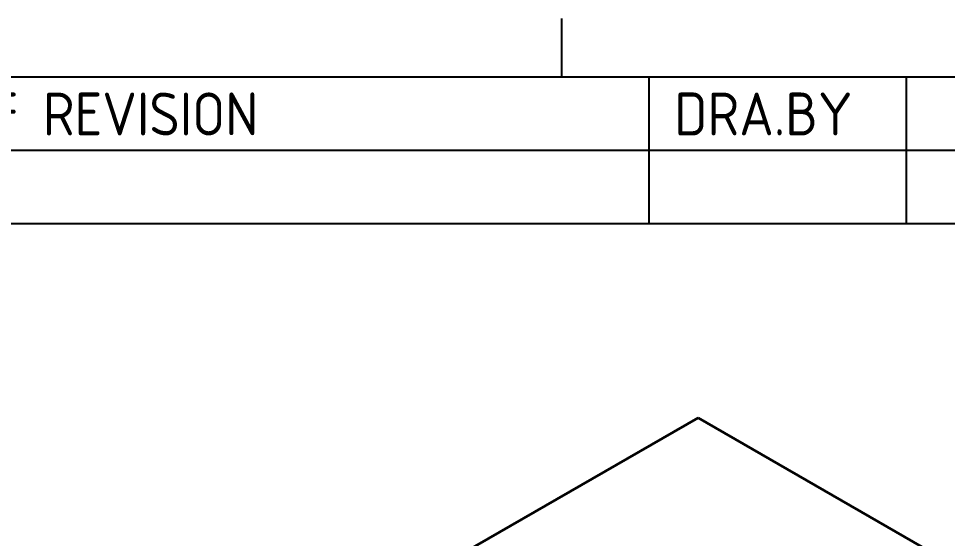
# Model space of a CAD drawing. Header units: millimetres. Extents: x 0 to 2523, y 0 to 1782.
# Drawn here: x 2217.6 to 2380.2, y 1641.2 to 1732.2 of the extents above; entities that cross this region are included whole.
import ezdxf

# ---------------------------------------------------------------- set-up
doc = ezdxf.new("R2010")
doc.units = ezdxf.units.MM
doc.header["$LTSCALE"] = 3
doc.layers.get('0').update_dxf_attribs({"color": 3, "lineweight": 25})
for name, color, linetype, lineweight in [('가시적인 것(ISO)', 3, 'Continuous', 40), ('경계(ISO)', 7, 'Continuous', 25), ('기호(ISO)', 5, 'Continuous', 25)]:
    doc.layers.add(name, color=color, linetype=linetype, lineweight=lineweight)
doc.styles.add('ISO Proportiona M2B', font='isocp.shx')

# ---------------------------------------------------------------- blocks, each defined once
blk = doc.blocks.new('경계 Default Border')
at = {"layer": '경계(ISO)'}
blk.add_line((770.917, 574), (770.917, 577.4), dxfattribs=at)
at = {"layer": '경계(ISO)', "flags": 128}
blk.add_lwpolyline([(20, 20), (20, 574), (821, 574), (821, 20), (20, 20)], dxfattribs=at)
blk = doc.blocks.new('리비전 내역')
at = {"layer": '기호(ISO)'}
for p, q in [((669, 574), (821, 574)), ((776, 574), (776, 569.72)), ((791, 574), (791, 569.72)), ((669, 569.72), (821, 569.72)), ((776, 569.72), (776, 565.44)), ((791, 569.72), (791, 565.44)), ((669, 565.44), (821, 565.44))]:
    blk.add_line(p, q, dxfattribs=at)
at = {"layer": '기호(ISO)', "color": 2, "char_height": 2.5, "attachment_point": 7, "style": 'ISO Proportiona M2B'}
for s, insert in [('DESCRIPTION OF REVISION', (716.507, 570.583)), ('DRA.BY', (777.476, 570.583))]:
    blk.add_mtext(s, dxfattribs=dict(at, insert=insert))

msp = doc.modelspace()

# ---------------------------------------------------------------- linework, layer by layer
at = {"layer": '가시적인 것(ISO)'}
for p, q in [((2336.6081, 1662.2877), (2295.6667, 1638.7111)), ((2412.9757, 1618.3105), (2336.6081, 1662.2877))]:
    msp.add_line(p, q, dxfattribs=at)

# ---------------------------------------------------------------- block references
at = {"xscale": 3, "yscale": 3, "zscale": 3}
msp.add_blockref('경계 Default Border', (0, 0), dxfattribs=at)
at = {"layer": '기호(ISO)', "xscale": 3, "yscale": 3, "zscale": 3}
msp.add_blockref('리비전 내역', (0, 0), dxfattribs=at)

doc.saveas('drawing.dxf')
